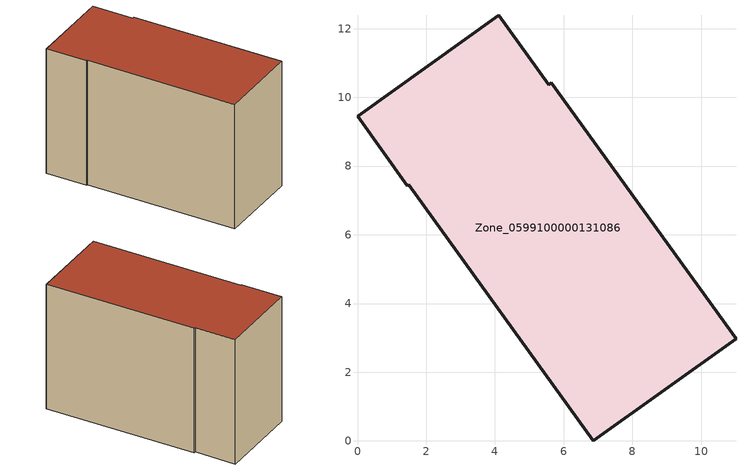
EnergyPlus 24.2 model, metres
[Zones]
Zone_0599100000131086
 floor ground (C_G): 1.45,7.42 0,9.46 4.11,12.4 5.56,10.36 5.64,10.42 11.01,2.97 6.86,0 1.5,7.45 z0
 wall outside (C_F): 5.56,10.36 4.11,12.4 0,9.46 1.45,7.42 1.5,7.45 6.86,0 11.01,2.97 5.64,10.42 5.56,10.36 z0:7.92
 roof outside (C_R): 11.01,2.97 5.64,10.42 5.56,10.36 4.11,12.4 0,9.46 1.45,7.42 1.5,7.45 6.86,0 z7.92
[BUILDING]
Pand.0599100000131086: North Axis=0; Terrain=City; Loads Convergence Tolerance Value=0.04; Temperature Convergence Tolerance Value=0.4; Solar Distribution=FullExterior; Maximum Number of Warmup Days=25; Minimum Number of Warmup Days=1
[Site:Location]
Rotterdam.The.Hague.AP_ZH_NLD Design_Conditions: Latitude=51.96; Longitude=4.45; Time Zone=1; Elevation=-4.5
[SITE:GROUNDTEMPERATURE:BUILDINGSURFACE]
18, 18, 18, 18, 18, 18, 18, 18, 18, 18, 18, 18
[MATERIAL] Thermal Absorptance=0.9; Solar Absorptance=0.7; Visible Absorptance=0.7
Name | Roughness | Thickness | Conductivity | Density | Specific Heat
G.TI.1975-1991 | MediumSmooth | 0.15 | 0.288461 | 540 | 1210
F.TI.1975-1991 | Rough | 0.3 | 0.230769 | 1920 | 840
R.TI.1975-1991 | MediumRough | 0.2 | 0.153846 | 1500 | 1000
[CONSTRUCTION]
C_G: G.TI.1975-1991
C_F: F.TI.1975-1991
C_R: R.TI.1975-1991
[ZONE]
Zone_0599100000131086: Type=1; Multiplier=1; Ceiling Height=Autocalculate; Volume=Autocalculate; Floor Area=autocalculate; Part of Total Floor Area=Yes
[ZONEINFILTRATION:DESIGNFLOWRATE]
Infil_Zone_0599100000131086: Zone or ZoneList or Space or SpaceList=Zone_0599100000131086; Schedule=AlwaysOn; Design Flow Rate Calculation Method=Flow/Area; Flow Rate per Floor Area=0.003; Constant Term Coefficient=1; Temperature Term Coefficient=0; Velocity Term Coefficient=0; Velocity Squared Term Coefficient=0
[HVACTEMPLATE:ZONE:IDEALLOADSAIRSYSTEM]
Zone_0599100000131086: Maximum Heating Supply Air Temperature=50; Minimum Cooling Supply Air Temperature=13; Maximum Heating Supply Air Humidity Ratio=0.0156; Minimum Cooling Supply Air Humidity Ratio=0.0077; Heating Limit=NoLimit; Cooling Limit=NoLimit; Dehumidification Control Type=ConstantSensibleHeatRatio; Cooling Sensible Heat Ratio=0.7; Dehumidification Setpoint=60; Humidification Control Type=None; Humidification Setpoint=30; Outdoor Air Method=None; Outdoor Air Flow Rate per Person=0.00944; Outdoor Air Flow Rate per Zone Floor Area=0; Outdoor Air Flow Rate per Zone=0; Demand Controlled Ventilation Type=None; Outdoor Air Economizer Type=NoEconomizer; Heat Recovery Type=None; Sensible Heat Recovery Effectiveness=0.7; Latent Heat Recovery Effectiveness=0.65
[ZONECONTROL:THERMOSTAT]
ThermostatControl_Zone_0599100000131086: Zone or ZoneList=Zone_0599100000131086; Control Type Schedule=DualSetpointControlType; Control 1=Thermostat_Zone_0599100000131086; Temperature Difference Between Cutout And Setpoint=0
[THERMOSTATSETPOINT:DUALSETPOINT]
Thermostat_Zone_0599100000131086: Heating Setpoint Temperature Schedule=HeatingSetpoint_Zone_0599100000131086; Cooling Setpoint Temperature Schedule=CoolingSetpoint_Zone_0599100000131086
[SCHEDULE:COMPACT]
HeatingSetpoint_Zone_0599100000131086: Through: 12/31, For: AllDays, Until: 24:00, 21
CoolingSetpoint_Zone_0599100000131086: Through: 12/31, For: AllDays, Until: 24:00, 24
DualSetpointControlType: Through: 12/31, For: AllDays, Until: 24:00, 4
AlwaysOn: Through: 12/31, For: AllDays, Until: 24:00, 1
